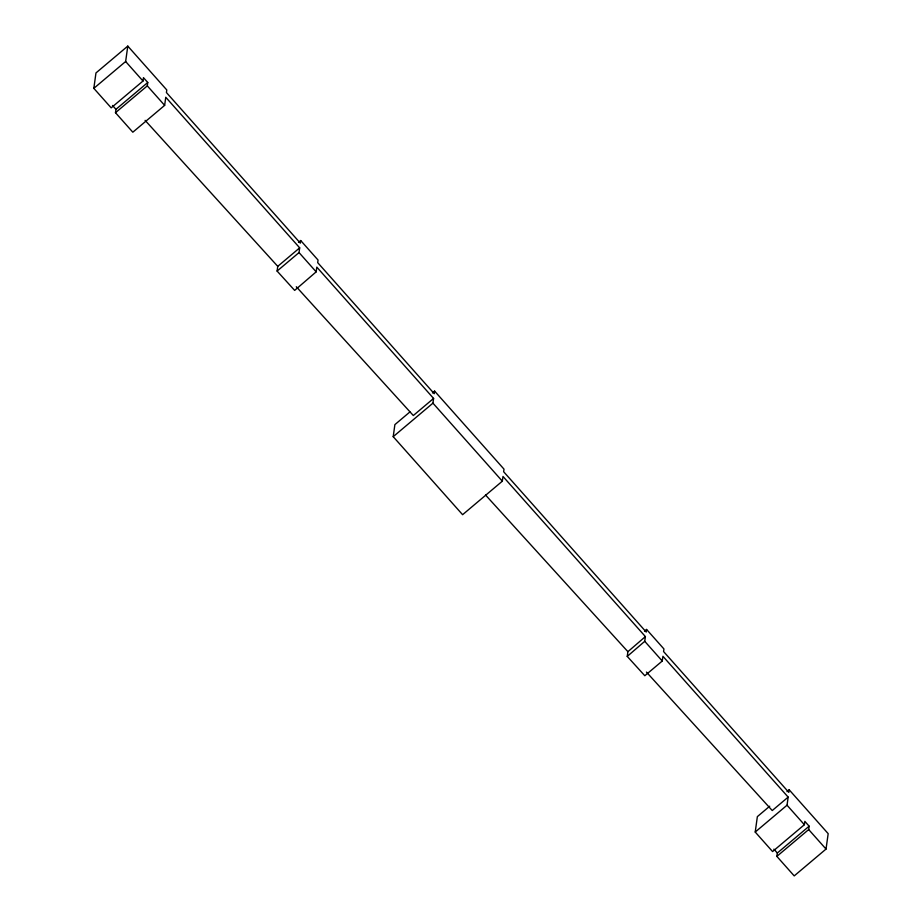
<?xml version="1.0" encoding="UTF-8"?>
<svg xmlns="http://www.w3.org/2000/svg" width="922" height="922" viewBox="0 0 922 922"><rect width="100%" height="100%" fill="white"/><g stroke="black" fill="none" stroke-linecap="round" stroke-linejoin="round"><path stroke-width="1.38" d="M755.222 832.047L787.031 805.206L788.16 797.115L662.918 656.291L662.261 661.016L644.812 675.734L627.248 656.406L644.743 641.32L645.4 636.595L502.986 476.455L502.329 481.18L462.602 514.695L393.21 436.671L432.937 403.156L433.594 398.431L316.822 267.126L316.165 271.852L294.66 290.395L277.107 271.068L299.028 252.57L299.685 247.845L165.764 97.271L164.646 105.362L132.826 132.203L115.481 112.691L147.301 85.861L147.762 82.484L143.463 77.655L142.991 81.021L111.182 107.851L93.825 88.351L95.969 72.942L127.789 46.1L166.778 89.953L166.421 92.546L300.33 243.12L300.699 240.527L318.044 260.039L317.687 262.632L434.25 393.706L434.608 391.112L504 469.137L503.643 471.73L646.23 632.043L646.587 629.449L663.932 648.95L663.575 651.554L788.817 792.355L789.174 789.797L828.175 833.649L826.031 849.058L794.211 875.9L776.866 856.388L777.338 853.023L809.147 826.193L804.848 821.352L804.376 824.717L772.567 851.559L755.222 832.047L757.354 816.638L769.709 806.208M115.481 112.691L115.953 109.326L147.762 82.484M93.825 88.351L125.646 61.509L127.789 46.1M277.107 271.068L277.752 266.343L299.685 247.845M393.21 436.671L394.881 424.627L409.91 411.938M627.248 656.406L627.905 651.681L645.4 636.595M776.866 856.388L808.686 829.558L809.147 826.193M298.498 242.382L300.699 240.527M432.464 392.922L434.608 391.112M433.594 398.431L413.321 415.522L296.285 286.73M644.513 631.201L646.587 629.449M787.008 791.618L789.174 789.797M788.16 797.115L772.244 810.542L646.437 672.08M145.1 120.356L277.752 266.343M485.502 494.964L627.905 651.681M299.028 252.57L316.165 271.852M432.937 403.156L502.329 481.18M644.743 641.32L662.261 661.016M125.646 61.509L142.991 81.021M147.301 85.861L164.646 105.362M787.031 805.206L804.376 824.717M808.686 829.558L826.031 849.058M112.507 105.454L115.953 109.326M773.892 849.15L777.338 853.023"/></g></svg>
